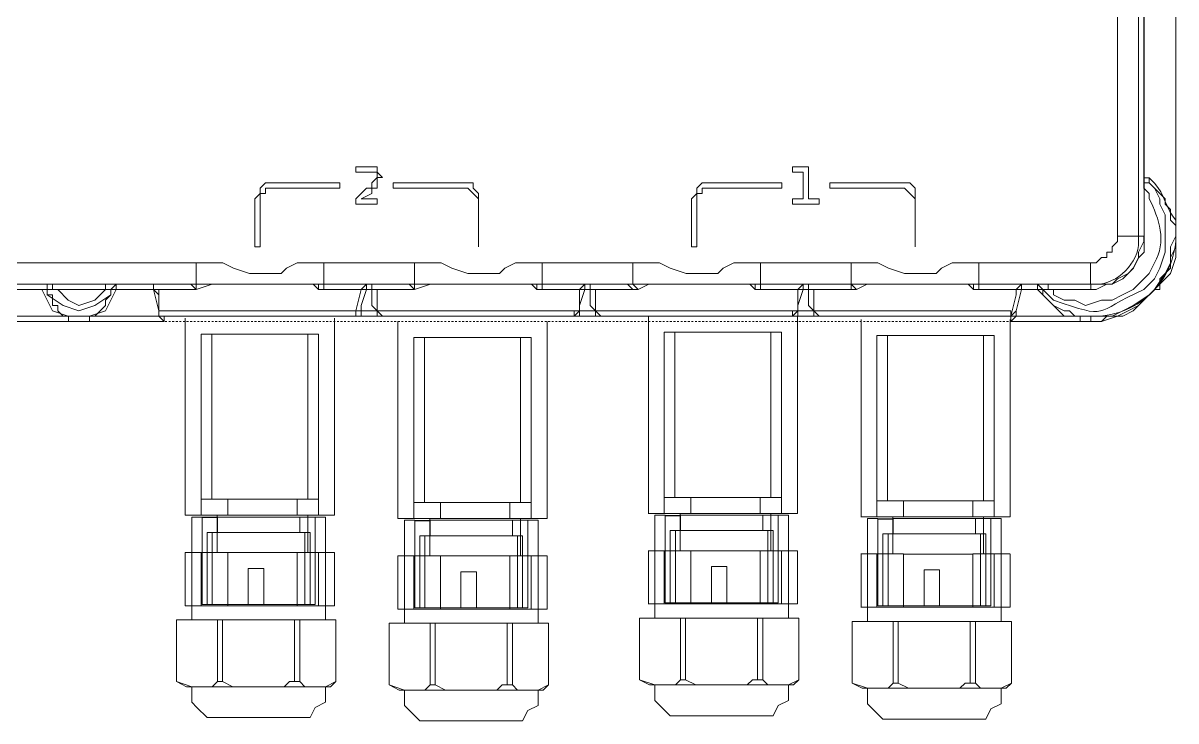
# Model space of a CAD drawing. Header units: millimetres. Extents: x 3165 to 8716, y -1118 to 2802.
# Drawn here: x 8359.4 to 8423.8, y 1011.2 to 1050.1 of the extents above; entities that cross this region are included whole.
import ezdxf

# ---------------------------------------------------------------- set-up
doc = ezdxf.new("R2010")
doc.units = ezdxf.units.MM
doc.linetypes.add('PDF_IMPORT', pattern=[1, 0.8, -0.2])
doc.layers.add('PDF_Geometry', color=7, linetype='Continuous', true_color=0x1f1916)

msp = doc.modelspace()

# ---------------------------------------------------------------- linework, layer by layer
for p, q in [((8369.395, 1022.538), (8370.266, 1022.538)), ((8381.274, 1022.353), (8382.145, 1022.353)), ((8395.26, 1022.638), (8396.132, 1022.638)), ((8407.14, 1022.453), (8408.011, 1022.453))]:
    msp.add_line(p, q)
at = {"layer": 'PDF_Geometry', "color": 0, "lineweight": 15}
for points in [[(8423.805, 1039.12), (8423.805, 1038.822), (8423.805, 1038.227), (8423.805, 1129.558, 0.342623), (8419.046, 1134.319), (8419.344, 1134.319)], [(8423.805, 1086.422), (8423.805, 1038.824), (8423.805, 1038.23), (8423.805, 1037.636), (8423.507, 1037.04), (8423.507, 1036.445), (8423.209, 1036.147), (8422.913, 1035.849), (8422.913, 1035.255), (8422.615, 1035.255), (8421.424, 1034.064), (8420.83, 1033.768), (8419.937, 1033.768), (8419.641, 1033.47), (8419.045, 1033.47), (8419.045, 1033.768, 0.420162), (8423.805, 1038.229), (8423.805, 1037.038), (8423.507, 1036.146), (8421.722, 1034.361), (8421.128, 1034.063), (8420.532, 1033.766), (8419.641, 1033.468), (8419.045, 1033.468)]]:
    msp.add_lwpolyline(points, format="xyb", dxfattribs=at)
for points in [[(8412.799, 1036.739), (8419.045, 1036.739), (8419.343, 1036.739), (8419.641, 1037.037), (8419.937, 1037.037), (8419.937, 1037.335), (8420.235, 1037.335), (8420.235, 1037.633), (8420.532, 1037.929), (8420.532, 1038.227), (8420.532, 1129.557)], [(8421.716, 1129.555), (8421.716, 1038.226)], [(8422.022, 1038.525), (8422.022, 1038.227), (8422.022, 1040.904), (8422.022, 1041.499), (8422.022, 1084.933), (8422.022, 1085.528), (8422.022, 1085.826)], [(8423.804, 1038.822), (8423.804, 1086.42)], [(8422.317, 1085.231), (8422.02, 1085.231), (8422.02, 1084.935), (8422.02, 1041.5)], [(8403.875, 1040.313), (8403.875, 1040.015), (8402.388, 1040.015), (8402.388, 1040.313), (8402.982, 1040.313), (8402.982, 1041.8), (8402.388, 1041.8), (8402.388, 1042.098), (8403.28, 1042.098), (8403.28, 1040.313)], [(8422.019, 1035.256), (8422.315, 1035.554), (8422.613, 1035.851), (8422.911, 1036.447), (8423.208, 1037.339), (8423.208, 1039.422), (8422.911, 1040.016), (8422.911, 1040.314), (8422.613, 1040.909), (8422.315, 1041.207), (8422.019, 1041.207), (8422.019, 1041.503), (8422.019, 1041.207), (8422.019, 1040.909)], [(8422.019, 1041.503), (8422.019, 1041.207)], [(8422.02, 1041.499), (8422.317, 1041.499)], [(8422.615, 1041.202), (8422.317, 1041.499), (8422.317, 1041.202)], [(8419.045, 1033.47), (8419.045, 1033.768), (8420.235, 1033.768), (8420.83, 1034.064), (8421.424, 1034.362), (8422.317, 1034.957), (8422.615, 1035.255), (8423.209, 1036.147), (8423.507, 1036.742), (8423.507, 1037.636), (8423.805, 1038.23), (8423.805, 1038.824), (8423.507, 1039.122), (8423.507, 1039.717), (8423.209, 1040.015), (8423.209, 1040.313), (8422.317, 1041.205)], [(8422.315, 1040.311), (8422.315, 1040.608), (8422.019, 1040.906)], [(8422.022, 1040.904), (8422.022, 1040.31)], [(8403.28, 1040.311), (8403.875, 1040.311)], [(8419.045, 1035.554), (8420.235, 1035.554), (8420.532, 1035.851), (8421.128, 1036.149), (8421.424, 1036.447), (8421.722, 1037.041), (8421.722, 1037.339), (8422.02, 1037.934), (8422.02, 1038.231), (8421.722, 1038.231)], [(8422.022, 1038.227), (8422.022, 1037.335), (8421.724, 1037.037), (8421.426, 1036.442), (8421.129, 1036.144), (8420.831, 1035.846), (8420.237, 1035.55), (8419.939, 1035.55), (8419.344, 1035.252), (8419.046, 1035.252), (8419.046, 1035.55)], [(8421.718, 1037.928), (8421.718, 1038.226), (8420.527, 1038.226)], [(8355.984, 1036.739), (8369.073, 1036.739)], [(8369.073, 1035.553), (8369.073, 1036.742), (8370.56, 1036.742), (8371.154, 1036.445), (8372.046, 1036.147), (8373.831, 1036.147), (8374.129, 1036.445), (8374.724, 1036.742), (8376.211, 1036.742), (8376.211, 1035.553)], [(8376.211, 1036.739), (8381.269, 1036.739)], [(8381.863, 1035.553), (8381.269, 1035.553), (8381.269, 1036.742), (8382.756, 1036.742), (8383.35, 1036.445), (8384.243, 1036.147), (8386.028, 1036.147), (8386.326, 1036.445), (8386.92, 1036.742), (8388.407, 1036.742), (8388.407, 1035.553), (8387.812, 1035.553), (8388.109, 1035.255), (8388.109, 1035.553), (8388.407, 1035.553)], [(8388.407, 1036.739), (8393.464, 1036.739)], [(8393.464, 1035.553), (8393.464, 1036.742), (8394.95, 1036.742), (8395.546, 1036.445), (8396.439, 1036.147), (8398.224, 1036.147), (8398.52, 1036.445), (8399.116, 1036.742), (8400.603, 1036.742), (8400.603, 1035.553)], [(8400.603, 1036.739), (8405.66, 1036.739)], [(8405.66, 1035.553), (8405.66, 1036.742), (8407.147, 1036.742), (8407.741, 1036.445), (8408.634, 1036.147), (8410.418, 1036.147), (8410.716, 1036.445), (8411.311, 1036.742), (8412.799, 1036.742), (8412.799, 1035.553)], [(8419.041, 1036.737), (8419.041, 1035.548), (8413.091, 1035.548), (8412.795, 1035.548)], [(8416.664, 1035.253), (8416.962, 1035.253), (8416.962, 1034.955), (8417.557, 1034.659), (8418.151, 1034.659), (8418.747, 1034.361), (8419.639, 1034.659), (8420.234, 1034.659), (8420.828, 1034.955), (8421.423, 1035.253), (8421.721, 1035.551), (8422.019, 1035.848), (8422.315, 1036.146), (8422.613, 1036.74)], [(8355.98, 1035.55), (8356.278, 1035.55), (8368.77, 1035.55), (8369.068, 1035.55)], [(8358.363, 1035.551), (8360.744, 1035.551), (8361.041, 1035.551), (8361.339, 1035.551)], [(8360.746, 1035.253), (8360.448, 1035.253), (8358.365, 1035.253), (8358.365, 1035.551)], [(8361.041, 1035.253), (8360.744, 1035.253), (8360.744, 1034.955), (8361.637, 1034.361), (8362.528, 1034.063), (8363.42, 1034.361), (8364.312, 1034.955), (8364.016, 1034.659), (8364.016, 1034.361), (8363.718, 1034.063), (8363.42, 1033.766), (8361.637, 1033.766), (8361.339, 1034.063), (8361.339, 1034.361), (8361.041, 1034.361), (8361.041, 1034.955), (8360.744, 1034.955), (8360.744, 1035.253), (8360.446, 1035.253), (8360.744, 1035.253), (8360.744, 1035.551)], [(8361.339, 1035.256), (8361.041, 1035.256), (8360.744, 1035.256), (8360.744, 1035.554)], [(8361.64, 1035.25), (8361.342, 1035.25), (8361.044, 1035.25), (8361.044, 1035.548)], [(8364.019, 1035.548), (8364.019, 1035.25), (8363.423, 1035.25)], [(8363.718, 1035.551), (8364.016, 1035.551)], [(8364.61, 1035.554), (8364.312, 1035.256), (8364.016, 1035.256)], [(8364.016, 1035.551), (8364.61, 1035.551)], [(8364.612, 1035.551), (8364.612, 1035.253), (8364.314, 1035.253)], [(8364.61, 1035.551), (8366.693, 1035.551)], [(8368.775, 1035.551), (8366.693, 1035.551)], [(8368.775, 1035.551), (8366.693, 1035.551)], [(8368.775, 1035.551), (8366.693, 1035.551)], [(8368.775, 1035.551), (8366.693, 1035.551)], [(8368.775, 1035.551), (8366.693, 1035.551)], [(8368.775, 1035.551), (8366.693, 1035.551)], [(8368.775, 1035.551), (8366.693, 1035.551)], [(8368.775, 1035.551), (8366.693, 1035.551)], [(8368.775, 1035.551), (8366.693, 1035.551)], [(8368.775, 1035.551), (8366.693, 1035.551)], [(8368.775, 1035.551), (8366.693, 1035.551)], [(8368.775, 1035.551), (8366.693, 1035.551)], [(8368.775, 1035.551), (8366.693, 1035.551)], [(8368.775, 1035.551), (8366.693, 1035.551)], [(8368.775, 1035.551), (8366.693, 1035.551)], [(8368.775, 1035.551), (8366.693, 1035.551)], [(8368.775, 1035.551), (8366.693, 1035.551)], [(8366.991, 1035.253), (8366.695, 1035.253), (8366.695, 1035.551)], [(8366.993, 1035.253), (8366.696, 1035.253), (8366.696, 1035.551)], [(8369.073, 1035.255), (8368.775, 1035.553)], [(8369.965, 1035.553), (8369.073, 1035.255), (8369.073, 1035.553), (8369.667, 1035.553)], [(8376.209, 1035.548), (8376.507, 1035.548), (8380.969, 1035.548), (8381.267, 1035.548)], [(8376.509, 1035.553), (8376.211, 1035.553), (8376.211, 1035.255)], [(8378.592, 1035.551), (8376.509, 1035.551)], [(8378.592, 1035.551), (8376.509, 1035.551)], [(8378.592, 1035.551), (8376.509, 1035.551)], [(8378.592, 1035.551), (8376.509, 1035.551)], [(8378.592, 1035.551), (8376.509, 1035.551)], [(8378.592, 1035.551), (8376.509, 1035.551)], [(8378.592, 1035.551), (8376.509, 1035.551)], [(8378.592, 1035.551), (8376.509, 1035.551)], [(8378.592, 1035.551), (8376.509, 1035.551)], [(8378.592, 1035.551), (8376.509, 1035.551)], [(8378.592, 1035.551), (8376.509, 1035.551)], [(8378.592, 1035.551), (8376.509, 1035.551)], [(8378.592, 1035.551), (8376.509, 1035.551)], [(8378.592, 1035.551), (8376.509, 1035.551)], [(8378.592, 1035.551), (8376.509, 1035.551)], [(8378.592, 1035.551), (8376.509, 1035.551)], [(8378.592, 1035.551), (8376.509, 1035.551)], [(8378.592, 1035.551), (8378.294, 1035.253)], [(8380.971, 1035.551), (8378.888, 1035.551), (8380.971, 1035.551), (8378.888, 1035.551), (8380.971, 1035.551), (8378.888, 1035.551), (8380.971, 1035.551), (8378.888, 1035.551), (8380.971, 1035.551), (8378.888, 1035.551), (8380.971, 1035.551), (8378.888, 1035.551), (8380.971, 1035.551), (8378.888, 1035.551), (8380.971, 1035.551), (8378.888, 1035.551), (8380.971, 1035.551), (8378.888, 1035.551), (8380.971, 1035.551), (8378.888, 1035.551), (8380.971, 1035.551), (8378.888, 1035.551), (8378.888, 1035.253), (8379.186, 1035.253), (8378.888, 1035.253), (8378.592, 1035.253), (8378.888, 1035.253), (8379.186, 1035.253)], [(8381.269, 1035.255), (8380.971, 1035.553)], [(8382.16, 1035.553), (8381.269, 1035.255), (8381.269, 1035.553)], [(8388.403, 1035.548), (8388.7, 1035.548), (8393.163, 1035.548), (8393.459, 1035.548)], [(8388.703, 1035.553), (8388.405, 1035.553), (8388.405, 1035.255)], [(8390.786, 1035.551), (8388.705, 1035.551)], [(8390.786, 1035.551), (8388.705, 1035.551)], [(8390.786, 1035.551), (8388.705, 1035.551)], [(8390.786, 1035.551), (8388.705, 1035.551)], [(8390.786, 1035.551), (8388.705, 1035.551)], [(8390.786, 1035.551), (8388.705, 1035.551)], [(8390.786, 1035.551), (8388.705, 1035.551)], [(8390.786, 1035.551), (8388.705, 1035.551)], [(8390.786, 1035.551), (8388.705, 1035.551)], [(8390.786, 1035.551), (8388.705, 1035.551)], [(8390.786, 1035.551), (8388.705, 1035.551)], [(8390.786, 1035.551), (8388.705, 1035.551)], [(8390.786, 1035.551), (8388.705, 1035.551)], [(8390.786, 1035.551), (8390.49, 1035.253)], [(8390.786, 1035.551), (8391.084, 1035.551)], [(8391.382, 1034.063), (8391.084, 1034.361), (8391.084, 1035.253), (8391.382, 1035.253), (8391.084, 1035.253), (8391.084, 1035.551), (8391.084, 1035.253), (8390.786, 1035.253), (8391.084, 1035.253), (8391.382, 1035.253)], [(8390.786, 1035.551), (8390.786, 1035.253)], [(8393.167, 1035.551), (8391.084, 1035.551)], [(8393.167, 1035.551), (8391.084, 1035.551)], [(8393.167, 1035.551), (8391.084, 1035.551)], [(8393.167, 1035.551), (8391.084, 1035.551)], [(8393.167, 1035.551), (8391.084, 1035.551)], [(8393.167, 1035.551), (8391.084, 1035.551)], [(8393.167, 1035.551), (8391.084, 1035.551)], [(8393.167, 1035.551), (8391.084, 1035.551)], [(8393.167, 1035.551), (8391.084, 1035.551)], [(8393.167, 1035.551), (8391.084, 1035.551)], [(8393.167, 1035.551), (8391.084, 1035.551)], [(8393.167, 1035.551), (8391.084, 1035.551)], [(8393.167, 1035.551), (8391.084, 1035.551)], [(8393.167, 1035.551), (8391.084, 1035.551)], [(8393.167, 1035.551), (8391.084, 1035.551)], [(8393.167, 1035.551), (8391.084, 1035.551)], [(8393.167, 1035.551), (8391.084, 1035.551)], [(8393.464, 1035.255), (8393.167, 1035.553)], [(8394.356, 1035.553), (8393.762, 1035.255), (8393.464, 1035.553), (8394.06, 1035.553)], [(8400.6, 1035.548), (8400.897, 1035.548), (8405.359, 1035.548), (8405.657, 1035.548)], [(8400.898, 1035.553), (8400.602, 1035.553), (8400.602, 1035.255)], [(8402.982, 1035.551), (8400.9, 1035.551)], [(8402.982, 1035.551), (8400.9, 1035.551)], [(8402.982, 1035.551), (8400.9, 1035.551)], [(8402.982, 1035.551), (8400.9, 1035.551)], [(8402.982, 1035.551), (8400.9, 1035.551)], [(8402.982, 1035.551), (8400.9, 1035.551)], [(8402.982, 1035.551), (8400.9, 1035.551)], [(8402.982, 1035.551), (8400.9, 1035.551)], [(8402.982, 1035.551), (8400.9, 1035.551)], [(8402.982, 1035.551), (8400.9, 1035.551)], [(8402.982, 1035.551), (8400.9, 1035.551)], [(8402.982, 1035.551), (8400.9, 1035.551)], [(8402.982, 1035.551), (8400.9, 1035.551)], [(8402.982, 1035.551), (8400.9, 1035.551)], [(8402.982, 1035.551), (8400.9, 1035.551)], [(8402.982, 1035.551), (8400.9, 1035.551)], [(8402.982, 1035.551), (8400.9, 1035.551)], [(8402.982, 1035.551), (8402.684, 1035.253)], [(8402.982, 1035.551), (8403.28, 1035.551)], [(8403.577, 1035.253), (8403.28, 1035.253), (8403.577, 1035.253), (8403.28, 1035.253), (8403.28, 1035.551), (8403.28, 1035.253), (8402.982, 1035.253), (8403.28, 1035.253), (8403.28, 1034.361), (8403.577, 1034.063), (8403.577, 1033.766), (8403.577, 1034.063), (8403.577, 1033.766)], [(8402.982, 1035.551), (8402.982, 1035.253)], [(8405.362, 1035.551), (8403.28, 1035.551)], [(8405.362, 1035.551), (8403.28, 1035.551)], [(8405.362, 1035.551), (8403.28, 1035.551)], [(8405.362, 1035.551), (8403.28, 1035.551)], [(8405.362, 1035.551), (8403.28, 1035.551)], [(8405.362, 1035.551), (8403.28, 1035.551)], [(8405.362, 1035.551), (8403.28, 1035.551)], [(8405.362, 1035.551), (8403.28, 1035.551)], [(8405.362, 1035.551), (8403.28, 1035.551)], [(8405.362, 1035.551), (8403.28, 1035.551)], [(8405.362, 1035.551), (8403.28, 1035.551)], [(8405.362, 1035.551), (8403.28, 1035.551)], [(8405.362, 1035.551), (8403.28, 1035.551)], [(8405.362, 1035.551), (8403.28, 1035.551)], [(8405.362, 1035.551), (8403.28, 1035.551)], [(8405.362, 1035.551), (8403.28, 1035.551)], [(8405.362, 1035.551), (8403.28, 1035.551)], [(8405.66, 1035.255), (8405.66, 1035.553), (8405.362, 1035.553)], [(8406.552, 1035.553), (8405.958, 1035.255), (8405.66, 1035.553), (8406.254, 1035.553)], [(8413.094, 1035.553), (8412.798, 1035.553), (8412.798, 1035.255)], [(8413.096, 1035.556), (8415.179, 1035.556), (8413.096, 1035.556), (8415.179, 1035.556), (8413.096, 1035.556), (8415.179, 1035.556), (8413.096, 1035.556), (8415.179, 1035.556), (8413.096, 1035.556), (8415.179, 1035.556), (8413.096, 1035.556), (8415.179, 1035.556), (8413.096, 1035.556), (8415.179, 1035.556), (8413.096, 1035.556), (8415.179, 1035.556), (8413.096, 1035.556), (8415.179, 1035.556), (8413.096, 1035.556), (8415.179, 1035.556), (8413.096, 1035.556), (8415.179, 1035.556), (8416.071, 1035.556), (8416.666, 1035.556), (8419.045, 1035.556)], [(8415.179, 1035.551), (8414.881, 1035.253), (8415.179, 1035.253), (8414.881, 1035.253), (8414.881, 1034.955)], [(8415.18, 1035.551), (8415.18, 1035.253), (8416.073, 1035.253), (8416.073, 1035.551)], [(8416.366, 1035.256), (8416.07, 1035.554)], [(8419.046, 1035.252), (8416.667, 1035.252), (8416.667, 1035.55)], [(8419.339, 1035.548), (8419.041, 1035.548)], [(8360.446, 1035.253), (8361.041, 1034.063), (8361.933, 1033.766), (8361.041, 1034.063), (8360.446, 1035.253), (8361.041, 1034.063), (8361.933, 1033.766), (8361.041, 1034.063), (8360.446, 1035.253), (8361.041, 1034.063), (8361.933, 1033.766), (8361.041, 1034.063), (8360.446, 1035.253), (8361.041, 1034.063), (8361.933, 1033.766), (8361.041, 1034.063), (8360.446, 1035.253), (8361.041, 1034.063), (8361.933, 1033.766), (8361.041, 1034.063), (8360.446, 1035.253), (8361.041, 1034.063), (8361.933, 1033.766), (8361.041, 1034.063), (8360.446, 1035.253), (8361.041, 1034.063), (8361.933, 1033.766), (8361.041, 1034.063), (8360.446, 1035.253), (8361.041, 1034.063), (8361.933, 1033.766), (8361.041, 1034.063), (8360.446, 1035.253), (8361.041, 1034.063), (8361.933, 1033.766), (8361.041, 1034.063), (8360.446, 1035.253), (8361.041, 1034.063), (8361.933, 1033.766), (8361.041, 1034.063), (8360.446, 1035.253), (8361.041, 1034.063), (8361.933, 1033.766), (8363.124, 1033.766), (8364.016, 1034.063), (8364.61, 1035.253), (8364.016, 1034.063), (8363.124, 1033.766), (8364.016, 1034.063), (8364.61, 1035.253), (8364.016, 1034.063), (8363.124, 1033.766), (8364.016, 1034.063), (8364.61, 1035.253), (8364.016, 1034.063), (8363.124, 1033.766), (8364.016, 1034.063), (8364.61, 1035.253), (8364.016, 1034.063), (8363.124, 1033.766), (8364.016, 1034.063), (8364.61, 1035.253), (8364.016, 1034.063), (8363.124, 1033.766), (8364.016, 1034.063), (8364.61, 1035.253), (8364.016, 1034.063), (8363.124, 1033.766), (8364.016, 1034.063), (8364.61, 1035.253), (8364.016, 1034.063), (8363.124, 1033.766), (8364.016, 1034.063), (8364.61, 1035.253), (8364.016, 1034.063), (8363.124, 1033.766), (8364.016, 1034.063), (8364.61, 1035.253), (8364.016, 1034.063), (8363.124, 1033.766), (8364.016, 1034.063), (8364.61, 1035.253), (8364.016, 1034.063), (8363.124, 1033.766), (8364.016, 1034.063), (8364.61, 1035.253), (8364.312, 1035.253), (8364.312, 1034.955), (8364.312, 1035.253), (8364.016, 1035.253)], [(8361.339, 1035.255), (8361.933, 1034.66), (8362.528, 1034.362), (8363.42, 1034.66), (8364.016, 1035.255)], [(8366.991, 1034.955), (8366.695, 1035.253), (8364.612, 1035.253)], [(8367.288, 1033.766), (8366.99, 1033.766), (8367.288, 1033.766), (8366.99, 1033.766), (8367.288, 1033.766), (8366.99, 1033.766), (8367.288, 1033.766), (8366.99, 1033.766), (8367.288, 1033.766), (8366.99, 1033.766), (8367.288, 1033.766), (8366.99, 1033.766), (8367.288, 1033.766), (8366.99, 1033.766), (8367.288, 1033.766), (8366.99, 1033.766), (8367.288, 1033.766), (8366.99, 1033.766), (8367.288, 1033.766), (8366.99, 1033.766), (8367.288, 1033.766), (8366.99, 1033.766), (8366.99, 1034.063), (8366.693, 1035.253)], [(8369.074, 1035.255), (8366.991, 1035.255), (8366.991, 1034.957), (8366.991, 1033.768), (8366.991, 1034.064), (8367.289, 1034.064)], [(8377.701, 1034.064), (8377.997, 1034.064), (8378.295, 1035.255), (8376.212, 1035.255), (8375.916, 1035.255)], [(8378.592, 1035.253), (8378.294, 1035.253)], [(8378.592, 1035.253), (8378.294, 1035.253)], [(8381.27, 1035.255), (8379.187, 1035.255), (8379.187, 1034.064), (8379.485, 1034.064)], [(8389.895, 1034.064), (8390.193, 1034.064), (8390.491, 1034.064), (8390.491, 1035.255), (8388.408, 1035.255), (8388.11, 1035.255)], [(8390.786, 1035.253), (8390.49, 1035.253)], [(8390.786, 1035.253), (8390.49, 1035.253)], [(8390.786, 1035.253), (8390.49, 1034.361), (8390.49, 1034.063)], [(8393.763, 1035.255), (8393.465, 1035.255), (8391.384, 1035.255), (8391.384, 1034.064), (8391.68, 1034.064)], [(8402.091, 1034.064), (8402.389, 1034.064), (8402.686, 1034.064), (8402.686, 1035.255), (8400.605, 1035.255), (8400.307, 1035.255)], [(8402.982, 1035.253), (8402.684, 1035.253)], [(8402.982, 1035.253), (8402.684, 1035.253)], [(8402.982, 1035.253), (8402.684, 1034.361), (8402.684, 1034.063)], [(8405.959, 1035.255), (8405.661, 1035.255), (8403.578, 1035.255), (8403.578, 1034.064), (8403.876, 1034.064)], [(8414.288, 1034.064), (8414.584, 1034.064), (8414.584, 1033.768), (8414.882, 1034.957), (8414.882, 1035.255), (8412.801, 1035.255), (8412.503, 1035.255)], [(8414.881, 1033.766), (8414.881, 1034.063), (8415.179, 1035.253)], [(8416.07, 1035.256), (8416.366, 1035.256), (8416.07, 1035.256)], [(8416.664, 1035.256), (8416.366, 1035.256), (8416.664, 1034.958), (8416.962, 1034.662)], [(8367.286, 1033.766), (8367.286, 1033.468), (8363.122, 1033.468), (8361.932, 1033.468), (8357.767, 1033.468), (8357.767, 1033.766)], [(8358.365, 1034.063), (8358.068, 1033.766), (8361.935, 1033.766)], [(8361.935, 1033.768), (8361.935, 1033.47)], [(8363.124, 1033.766), (8366.99, 1033.766)], [(8363.125, 1033.768), (8363.125, 1033.47)], [(8366.99, 1034.063), (8366.99, 1033.766)], [(8366.99, 1034.063), (8366.99, 1033.766)], [(8366.99, 1034.063), (8366.99, 1033.766)], [(8366.99, 1034.063), (8366.99, 1033.766)], [(8366.99, 1034.063), (8366.99, 1033.766)], [(8366.99, 1034.063), (8366.99, 1033.766)], [(8366.99, 1034.063), (8366.99, 1033.766)], [(8366.99, 1034.063), (8366.99, 1033.766)], [(8366.99, 1034.063), (8366.99, 1033.766)], [(8366.99, 1034.063), (8366.99, 1033.766)], [(8366.99, 1034.063), (8366.99, 1033.766)], [(8366.99, 1034.063), (8366.99, 1033.766)], [(8366.99, 1034.063), (8366.99, 1033.766)], [(8366.99, 1034.063), (8366.99, 1033.766)], [(8366.99, 1034.063), (8366.99, 1033.766)], [(8366.99, 1034.063), (8366.99, 1033.766)], [(8366.99, 1034.063), (8366.99, 1033.766)], [(8366.99, 1034.063), (8366.99, 1033.766)], [(8366.99, 1034.063), (8366.99, 1033.766)], [(8366.99, 1034.063), (8366.99, 1033.766)], [(8366.99, 1033.766), (8367.288, 1033.766)], [(8366.99, 1033.766), (8367.288, 1033.766), (8367.288, 1033.468)], [(8366.991, 1033.766), (8366.991, 1034.063)], [(8367.289, 1033.47), (8366.991, 1033.768)], [(8377.996, 1033.766), (8367.288, 1033.766)], [(8377.996, 1033.766), (8367.288, 1033.766)], [(8377.996, 1033.766), (8367.288, 1033.766)], [(8377.996, 1033.766), (8367.288, 1033.766)], [(8377.996, 1033.766), (8367.288, 1033.766)], [(8377.996, 1033.766), (8367.288, 1033.766)], [(8377.996, 1033.766), (8367.288, 1033.766)], [(8377.996, 1033.766), (8367.288, 1033.766)], [(8377.996, 1033.766), (8367.288, 1033.766)], [(8377.996, 1033.766), (8367.288, 1033.766)], [(8377.996, 1033.766), (8367.288, 1033.766)], [(8377.996, 1033.766), (8367.288, 1033.766)], [(8377.996, 1033.766), (8367.288, 1033.766)], [(8377.996, 1033.766), (8367.288, 1033.766)], [(8377.996, 1033.766), (8367.288, 1033.766)], [(8377.996, 1033.766), (8367.288, 1033.766)], [(8377.996, 1033.766), (8367.288, 1033.766)], [(8367.882, 1033.766), (8368.477, 1033.766)], [(8367.882, 1033.766), (8368.477, 1033.766)], [(8367.882, 1033.766), (8368.477, 1033.766)], [(8367.882, 1033.766), (8368.477, 1033.766)], [(8367.882, 1033.766), (8368.477, 1033.766)], [(8367.882, 1033.766), (8368.477, 1033.766)], [(8367.882, 1033.766), (8368.477, 1033.766)], [(8367.882, 1033.766), (8368.477, 1033.766)], [(8367.882, 1033.766), (8368.477, 1033.766)], [(8367.882, 1033.766), (8368.477, 1033.766)], [(8367.882, 1033.766), (8368.477, 1033.766)], [(8367.882, 1033.766), (8368.477, 1033.766)], [(8367.882, 1033.766), (8368.477, 1033.766)], [(8367.882, 1033.766), (8368.477, 1033.766)], [(8367.882, 1033.766), (8368.477, 1033.766)], [(8367.882, 1033.766), (8368.477, 1033.766)], [(8367.882, 1033.766), (8368.477, 1033.766)], [(8377.401, 1033.766), (8367.882, 1033.766)], [(8377.401, 1033.766), (8367.882, 1033.766)], [(8377.401, 1033.766), (8367.882, 1033.766)], [(8377.401, 1033.766), (8367.882, 1033.766)], [(8377.401, 1033.766), (8367.882, 1033.766)], [(8377.401, 1033.766), (8367.882, 1033.766)], [(8377.401, 1033.766), (8367.882, 1033.766)], [(8377.401, 1033.766), (8367.882, 1033.766)], [(8377.401, 1033.766), (8367.882, 1033.766)], [(8377.401, 1033.766), (8367.882, 1033.766)], [(8377.401, 1033.766), (8367.882, 1033.766)], [(8377.401, 1033.766), (8367.882, 1033.766)], [(8377.401, 1033.766), (8367.882, 1033.766)], [(8377.401, 1033.766), (8367.882, 1033.766)], [(8377.401, 1033.766), (8367.882, 1033.766)], [(8377.401, 1033.766), (8367.882, 1033.766)], [(8377.401, 1033.766), (8367.882, 1033.766)], [(8377.401, 1033.766), (8367.882, 1033.766)], [(8377.401, 1033.766), (8367.882, 1033.766)], [(8377.401, 1033.766), (8367.882, 1033.766)], [(8377.401, 1033.766), (8367.882, 1033.766)], [(8368.468, 1033.662), (8368.468, 1022.655)], [(8376.796, 1022.655), (8376.796, 1033.662)], [(8376.807, 1033.766), (8377.401, 1033.766)], [(8376.807, 1033.766), (8377.401, 1033.766)], [(8376.807, 1033.766), (8377.401, 1033.766)], [(8376.807, 1033.766), (8377.401, 1033.766)], [(8376.807, 1033.766), (8377.401, 1033.766)], [(8376.807, 1033.766), (8377.401, 1033.766)], [(8376.807, 1033.766), (8377.401, 1033.766)], [(8376.807, 1033.766), (8377.401, 1033.766)], [(8376.807, 1033.766), (8377.401, 1033.766)], [(8376.807, 1033.766), (8377.401, 1033.766)], [(8376.807, 1033.766), (8377.401, 1033.766)], [(8376.807, 1033.766), (8377.401, 1033.766)], [(8376.807, 1033.766), (8377.401, 1033.766)], [(8376.807, 1033.766), (8377.401, 1033.766)], [(8376.807, 1033.766), (8377.401, 1033.766)], [(8376.807, 1033.766), (8377.401, 1033.766)], [(8376.807, 1033.766), (8377.401, 1033.766)], [(8376.807, 1033.766), (8377.401, 1033.766)], [(8376.807, 1033.766), (8377.401, 1033.766)], [(8376.807, 1033.766), (8377.401, 1033.766)], [(8376.807, 1033.766), (8377.401, 1033.766)], [(8379.483, 1033.766), (8379.185, 1033.766), (8378.292, 1033.766), (8377.994, 1033.766)], [(8377.996, 1033.766), (8377.996, 1034.063)], [(8377.996, 1034.063), (8377.996, 1033.766), (8377.996, 1034.063), (8378.294, 1034.063)], [(8378.294, 1033.766), (8378.294, 1034.063)], [(8379.186, 1034.063), (8379.484, 1033.766)], [(8379.186, 1033.766), (8379.186, 1034.063), (8379.186, 1033.766), (8379.186, 1034.063)], [(8390.192, 1033.766), (8379.484, 1033.766)], [(8390.192, 1033.766), (8379.484, 1033.766)], [(8390.192, 1033.766), (8379.484, 1033.766)], [(8390.192, 1033.766), (8379.484, 1033.766)], [(8390.192, 1033.766), (8379.484, 1033.766)], [(8390.192, 1033.766), (8379.484, 1033.766)], [(8390.192, 1033.766), (8379.484, 1033.766)], [(8390.192, 1033.766), (8379.484, 1033.766)], [(8390.192, 1033.766), (8379.484, 1033.766)], [(8390.192, 1033.766), (8379.484, 1033.766)], [(8390.192, 1033.766), (8379.484, 1033.766)], [(8390.192, 1033.766), (8379.484, 1033.766)], [(8390.192, 1033.766), (8379.484, 1033.766)], [(8390.192, 1033.766), (8379.484, 1033.766)], [(8390.192, 1033.766), (8379.484, 1033.766)], [(8390.192, 1033.766), (8379.484, 1033.766)], [(8390.192, 1033.766), (8379.484, 1033.766)], [(8391.677, 1033.766), (8391.381, 1033.766), (8390.488, 1033.766), (8390.19, 1033.766)], [(8390.192, 1033.766), (8390.192, 1034.063)], [(8390.192, 1034.063), (8390.192, 1033.766), (8390.49, 1034.063)], [(8390.49, 1033.766), (8390.49, 1034.063)], [(8390.491, 1034.063), (8391.384, 1034.063)], [(8391.382, 1034.063), (8391.679, 1033.766)], [(8391.382, 1033.766), (8391.382, 1034.063), (8391.382, 1033.766), (8391.382, 1034.063)], [(8402.388, 1033.766), (8391.679, 1033.766)], [(8402.388, 1033.766), (8391.679, 1033.766)], [(8402.388, 1033.766), (8391.679, 1033.766)], [(8402.388, 1033.766), (8391.679, 1033.766)], [(8402.388, 1033.766), (8391.679, 1033.766)], [(8402.388, 1033.766), (8391.679, 1033.766)], [(8402.388, 1033.766), (8391.679, 1033.766)], [(8402.388, 1033.766), (8391.679, 1033.766)], [(8402.388, 1033.766), (8391.679, 1033.766)], [(8402.388, 1033.766), (8391.679, 1033.766)], [(8402.388, 1033.766), (8391.679, 1033.766)], [(8402.388, 1033.766), (8391.679, 1033.766)], [(8402.388, 1033.766), (8391.679, 1033.766)], [(8402.388, 1033.766), (8391.679, 1033.766)], [(8402.388, 1033.766), (8391.679, 1033.766)], [(8402.388, 1033.766), (8391.679, 1033.766)], [(8402.388, 1033.766), (8391.679, 1033.766)], [(8394.334, 1033.762), (8394.334, 1022.754)], [(8403.873, 1033.766), (8403.575, 1033.766), (8402.683, 1033.766), (8402.387, 1033.766)], [(8402.388, 1033.766), (8402.388, 1034.063)], [(8402.388, 1034.063), (8402.388, 1033.766), (8402.684, 1034.063)], [(8402.662, 1022.754), (8402.662, 1033.762)], [(8402.684, 1033.766), (8402.684, 1034.063)], [(8402.684, 1034.063), (8403.577, 1034.063)], [(8403.571, 1034.061), (8403.869, 1033.765)], [(8414.577, 1033.765), (8403.869, 1033.765)], [(8414.577, 1033.765), (8403.869, 1033.765)], [(8414.577, 1033.765), (8403.869, 1033.765)], [(8414.577, 1033.765), (8403.869, 1033.765)], [(8414.577, 1033.765), (8403.869, 1033.765)], [(8414.577, 1033.765), (8403.869, 1033.765)], [(8414.577, 1033.765), (8403.869, 1033.765)], [(8414.577, 1033.765), (8403.869, 1033.765)], [(8414.577, 1033.765), (8403.869, 1033.765)], [(8414.577, 1033.765), (8403.869, 1033.765)], [(8414.577, 1033.765), (8403.869, 1033.765)], [(8414.577, 1033.765), (8403.869, 1033.765)], [(8414.577, 1033.765), (8403.869, 1033.765)], [(8414.577, 1033.765), (8403.869, 1033.765)], [(8414.577, 1033.765), (8403.869, 1033.765)], [(8414.577, 1033.765), (8403.869, 1033.765)], [(8414.577, 1033.765), (8403.869, 1033.765)], [(8404.468, 1033.766), (8405.064, 1033.766)], [(8404.468, 1033.766), (8405.064, 1033.766)], [(8404.468, 1033.766), (8405.064, 1033.766)], [(8404.468, 1033.766), (8405.064, 1033.766)], [(8404.468, 1033.766), (8405.064, 1033.766)], [(8404.468, 1033.766), (8405.064, 1033.766)], [(8404.468, 1033.766), (8405.064, 1033.766)], [(8404.468, 1033.766), (8405.064, 1033.766)], [(8404.468, 1033.766), (8405.064, 1033.766)], [(8404.468, 1033.766), (8405.064, 1033.766)], [(8404.468, 1033.766), (8405.064, 1033.766)], [(8404.468, 1033.766), (8405.064, 1033.766)], [(8404.468, 1033.766), (8405.064, 1033.766)], [(8404.468, 1033.766), (8405.064, 1033.766)], [(8404.468, 1033.766), (8405.064, 1033.766)], [(8404.468, 1033.766), (8405.064, 1033.766)], [(8404.468, 1033.766), (8405.064, 1033.766)], [(8413.987, 1033.766), (8404.468, 1033.766)], [(8413.987, 1033.766), (8404.468, 1033.766)], [(8413.987, 1033.766), (8404.468, 1033.766)], [(8413.987, 1033.766), (8404.468, 1033.766)], [(8413.987, 1033.766), (8404.468, 1033.766)], [(8413.987, 1033.766), (8404.468, 1033.766)], [(8413.987, 1033.766), (8404.468, 1033.766)], [(8413.987, 1033.766), (8404.468, 1033.766)], [(8413.987, 1033.766), (8404.468, 1033.766)], [(8413.987, 1033.766), (8404.468, 1033.766)], [(8413.987, 1033.766), (8404.468, 1033.766)], [(8413.987, 1033.766), (8404.468, 1033.766)], [(8413.988, 1033.766), (8404.469, 1033.766)], [(8413.988, 1033.766), (8404.469, 1033.766)], [(8413.988, 1033.766), (8404.469, 1033.766)], [(8413.988, 1033.766), (8404.469, 1033.766)], [(8413.988, 1033.766), (8404.469, 1033.766)], [(8413.394, 1033.766), (8413.988, 1033.766)], [(8413.394, 1033.766), (8413.988, 1033.766)], [(8413.394, 1033.766), (8413.988, 1033.766)], [(8413.394, 1033.766), (8413.988, 1033.766)], [(8413.394, 1033.766), (8413.988, 1033.766)], [(8413.394, 1033.766), (8413.988, 1033.766)], [(8413.394, 1033.766), (8413.988, 1033.766)], [(8413.394, 1033.766), (8413.988, 1033.766)], [(8413.394, 1033.766), (8413.988, 1033.766)], [(8413.394, 1033.766), (8413.988, 1033.766)], [(8413.394, 1033.766), (8413.988, 1033.766)], [(8413.394, 1033.766), (8413.988, 1033.766)], [(8413.394, 1033.766), (8413.988, 1033.766)], [(8413.394, 1033.766), (8413.988, 1033.766)], [(8413.394, 1033.766), (8413.988, 1033.766)], [(8413.394, 1033.766), (8413.988, 1033.766)], [(8413.394, 1033.766), (8413.988, 1033.766)], [(8413.394, 1033.766), (8413.988, 1033.766)], [(8413.394, 1033.766), (8413.988, 1033.766)], [(8413.394, 1033.766), (8413.988, 1033.766)], [(8413.394, 1033.766), (8413.988, 1033.766)], [(8414.581, 1033.766), (8414.879, 1033.766), (8414.879, 1034.063), (8414.879, 1033.766), (8414.879, 1034.063), (8414.879, 1033.766), (8414.879, 1034.063), (8414.879, 1033.766), (8414.879, 1034.063), (8414.879, 1033.766), (8414.879, 1034.063), (8414.879, 1033.766), (8414.879, 1034.063), (8414.879, 1033.766), (8414.879, 1034.063), (8414.879, 1033.766), (8414.879, 1034.063), (8414.879, 1033.766), (8414.879, 1034.063), (8414.879, 1033.766), (8418.449, 1033.766)], [(8419.043, 1033.468), (8418.449, 1033.468), (8414.581, 1033.468), (8414.581, 1033.766), (8414.581, 1033.468)], [(8414.881, 1034.063), (8414.583, 1033.766)], [(8414.881, 1033.768), (8414.583, 1033.47)], [(8418.45, 1033.768), (8418.45, 1033.47)], [(8380.347, 1033.477), (8380.347, 1022.47)], [(8388.676, 1022.47), (8388.676, 1033.477)], [(8406.213, 1033.577), (8406.213, 1022.57)], [(8414.542, 1022.57), (8414.542, 1033.577)], [(8368.466, 1022.653), (8369.359, 1022.653), (8369.359, 1023.546), (8369.359, 1032.77), (8375.902, 1032.77), (8375.902, 1023.546), (8375.902, 1022.653), (8376.795, 1022.653)], [(8369.953, 1032.771), (8369.953, 1023.547)], [(8375.308, 1032.771), (8375.308, 1023.547)], [(8380.346, 1022.468), (8381.238, 1022.468), (8381.238, 1023.361), (8381.238, 1032.585), (8387.782, 1032.585), (8387.782, 1023.361), (8387.782, 1022.468), (8388.674, 1022.468)], [(8381.833, 1032.586), (8381.833, 1023.362)], [(8387.187, 1032.586), (8387.187, 1023.362)], [(8394.332, 1022.753), (8395.225, 1022.753), (8395.225, 1023.645), (8395.225, 1032.869), (8401.768, 1032.869), (8401.768, 1023.645), (8401.768, 1022.753), (8402.661, 1022.753)], [(8395.819, 1032.871), (8395.819, 1023.647)], [(8401.174, 1032.871), (8401.174, 1023.647)], [(8406.212, 1022.568), (8407.104, 1022.568), (8407.104, 1023.46), (8407.104, 1032.684), (8413.648, 1032.684), (8413.648, 1023.46), (8413.648, 1022.568), (8414.54, 1022.568)], [(8407.699, 1032.686), (8407.699, 1023.462)], [(8413.053, 1032.686), (8413.053, 1023.462)], [(8369.359, 1023.549), (8370.846, 1023.549)], [(8374.713, 1023.549), (8375.902, 1023.549)], [(8381.238, 1023.364), (8382.725, 1023.364)], [(8386.593, 1023.364), (8387.782, 1023.364)], [(8395.225, 1023.648), (8396.712, 1023.648)], [(8400.579, 1023.648), (8401.768, 1023.648)], [(8407.104, 1023.463), (8408.591, 1023.463)], [(8412.459, 1023.463), (8413.648, 1023.463)], [(8395.225, 1022.756), (8396.712, 1022.756)], [(8396.117, 1022.754), (8396.117, 1020.672)], [(8400.579, 1022.756), (8401.768, 1022.756)], [(8401.174, 1022.754), (8401.174, 1020.672)], [(8376.294, 1016.809), (8376.294, 1022.553), (8375.72, 1022.553), (8375.72, 1017.67), (8369.403, 1017.67), (8369.403, 1022.553), (8368.829, 1022.553), (8368.829, 1016.809)], [(8369.359, 1022.656), (8370.846, 1022.656)], [(8370.251, 1022.655), (8370.251, 1020.572)], [(8374.713, 1022.656), (8375.902, 1022.656)], [(8375.72, 1022.553), (8374.859, 1022.553)], [(8375.308, 1022.655), (8375.308, 1020.572)], [(8388.173, 1016.624), (8388.173, 1022.368), (8387.6, 1022.368), (8387.6, 1017.485), (8381.282, 1017.485), (8381.282, 1022.368), (8380.709, 1022.368), (8380.709, 1016.624)], [(8381.238, 1022.471), (8382.725, 1022.471)], [(8382.131, 1022.47), (8382.131, 1020.387)], [(8386.593, 1022.471), (8387.782, 1022.471)], [(8387.6, 1022.368), (8386.738, 1022.368)], [(8387.187, 1022.47), (8387.187, 1020.387)], [(8402.16, 1016.909), (8402.16, 1022.653), (8401.586, 1022.653), (8401.586, 1017.77), (8395.269, 1017.77), (8395.269, 1022.653), (8394.695, 1022.653), (8394.695, 1016.909)], [(8401.586, 1022.653), (8400.724, 1022.653)], [(8414.039, 1016.724), (8414.039, 1022.468), (8413.465, 1022.468), (8413.465, 1017.585), (8407.148, 1017.585), (8407.148, 1022.468), (8406.574, 1022.468), (8406.574, 1016.724)], [(8407.104, 1022.571), (8408.591, 1022.571)], [(8407.997, 1022.57), (8407.997, 1020.487)], [(8412.459, 1022.571), (8413.648, 1022.571)], [(8413.465, 1022.468), (8412.604, 1022.468)], [(8413.053, 1022.57), (8413.053, 1020.487)], [(8369.689, 1017.67), (8369.689, 1021.692), (8370.265, 1021.692)], [(8369.977, 1017.67), (8369.977, 1021.692)], [(8375.434, 1017.67), (8375.434, 1021.692), (8374.859, 1021.692)], [(8375.146, 1017.67), (8375.146, 1021.692)], [(8381.569, 1017.485), (8381.569, 1021.507), (8382.144, 1021.507)], [(8381.856, 1017.485), (8381.856, 1021.507)], [(8387.313, 1017.485), (8387.313, 1021.507), (8386.738, 1021.507)], [(8387.026, 1017.485), (8387.026, 1021.507)], [(8395.555, 1017.77), (8395.555, 1021.792), (8396.13, 1021.792)], [(8395.843, 1017.77), (8395.843, 1021.792)], [(8401.3, 1017.77), (8401.3, 1021.792), (8400.724, 1021.792)], [(8401.012, 1017.77), (8401.012, 1021.792)], [(8407.435, 1017.585), (8407.435, 1021.607), (8408.01, 1021.607)], [(8407.722, 1017.585), (8407.722, 1021.607)], [(8413.179, 1017.585), (8413.179, 1021.607), (8412.604, 1021.607)], [(8412.891, 1017.585), (8412.891, 1021.607)], [(8368.466, 1020.573), (8369.359, 1020.573)], [(8368.468, 1020.572), (8368.468, 1017.598)], [(8370.846, 1020.573), (8369.359, 1020.573), (8369.359, 1017.6), (8370.846, 1017.6)], [(8374.713, 1020.573), (8375.902, 1020.573)], [(8376.795, 1020.573), (8375.902, 1020.573), (8375.902, 1017.6), (8376.795, 1017.6)], [(8376.796, 1017.598), (8376.796, 1020.572)], [(8380.346, 1020.388), (8381.238, 1020.388)], [(8380.347, 1020.387), (8380.347, 1017.413)], [(8382.725, 1020.388), (8381.238, 1020.388), (8381.238, 1017.415), (8382.725, 1017.415)], [(8386.593, 1020.388), (8387.782, 1020.388)], [(8388.674, 1020.388), (8387.782, 1020.388), (8387.782, 1017.415), (8388.674, 1017.415)], [(8388.676, 1017.413), (8388.676, 1020.387)], [(8394.332, 1020.673), (8395.225, 1020.673)], [(8394.334, 1020.672), (8394.334, 1017.698)], [(8396.712, 1020.673), (8395.225, 1020.673), (8395.225, 1017.699), (8396.712, 1017.699)], [(8400.579, 1020.673), (8401.768, 1020.673)], [(8402.661, 1020.673), (8401.768, 1020.673), (8401.768, 1017.699), (8402.661, 1017.699)], [(8402.662, 1017.698), (8402.662, 1020.672)], [(8406.212, 1020.488), (8407.104, 1020.488)], [(8406.213, 1020.487), (8406.213, 1017.513)], [(8408.591, 1020.488), (8407.104, 1020.488), (8407.104, 1017.514), (8408.591, 1017.514)], [(8412.459, 1020.488), (8413.648, 1020.488)], [(8414.54, 1020.488), (8413.648, 1020.488), (8413.648, 1017.514), (8414.54, 1017.514)], [(8414.542, 1017.513), (8414.542, 1020.487)], [(8371.988, 1019.681), (8372.849, 1019.681)], [(8371.988, 1019.681), (8372.849, 1019.681)], [(8371.988, 1019.681), (8372.849, 1019.681)], [(8371.988, 1019.681), (8372.849, 1019.681)], [(8371.988, 1019.681), (8372.849, 1019.681)], [(8371.988, 1019.681), (8372.849, 1019.681)], [(8371.988, 1019.681), (8372.849, 1019.681)], [(8371.988, 1019.681), (8372.849, 1019.681)], [(8371.988, 1019.681), (8372.849, 1019.681)], [(8371.988, 1019.681), (8372.849, 1019.681)], [(8371.988, 1019.681), (8372.849, 1019.681)], [(8371.988, 1019.681), (8372.849, 1019.681)], [(8371.988, 1019.681), (8372.849, 1019.681)], [(8371.988, 1019.681), (8372.849, 1019.681)], [(8371.988, 1019.681), (8372.849, 1019.681)], [(8371.988, 1019.681), (8372.849, 1019.681)], [(8371.988, 1019.681), (8372.849, 1019.681), (8372.849, 1017.67)], [(8371.988, 1019.681), (8371.988, 1017.67)], [(8383.867, 1019.496), (8384.729, 1019.496)], [(8383.867, 1019.496), (8384.729, 1019.496)], [(8383.867, 1019.496), (8384.729, 1019.496)], [(8383.867, 1019.496), (8384.729, 1019.496)], [(8383.867, 1019.496), (8384.729, 1019.496)], [(8383.867, 1019.496), (8384.729, 1019.496)], [(8383.867, 1019.496), (8384.729, 1019.496)], [(8383.867, 1019.496), (8384.729, 1019.496)], [(8383.867, 1019.496), (8384.729, 1019.496)], [(8383.867, 1019.496), (8384.729, 1019.496)], [(8383.867, 1019.496), (8384.729, 1019.496)], [(8383.867, 1019.496), (8384.729, 1019.496)], [(8383.867, 1019.496), (8384.729, 1019.496)], [(8383.867, 1019.496), (8384.729, 1019.496)], [(8383.867, 1019.496), (8384.729, 1019.496)], [(8383.867, 1019.496), (8384.729, 1019.496)], [(8383.867, 1019.496), (8384.729, 1019.496), (8384.729, 1017.485)], [(8383.867, 1019.496), (8383.867, 1017.485)], [(8397.853, 1019.781), (8398.715, 1019.781)], [(8397.853, 1019.781), (8398.715, 1019.781)], [(8397.853, 1019.781), (8398.715, 1019.781)], [(8397.853, 1019.781), (8398.715, 1019.781)], [(8397.853, 1019.781), (8398.715, 1019.781)], [(8397.853, 1019.781), (8398.715, 1019.781)], [(8397.853, 1019.781), (8398.715, 1019.781)], [(8397.853, 1019.781), (8398.715, 1019.781)], [(8397.853, 1019.781), (8398.715, 1019.781)], [(8397.853, 1019.781), (8398.715, 1019.781)], [(8397.853, 1019.781), (8398.715, 1019.781)], [(8397.853, 1019.781), (8398.715, 1019.781)], [(8397.853, 1019.781), (8398.715, 1019.781)], [(8397.853, 1019.781), (8398.715, 1019.781)], [(8397.853, 1019.781), (8398.715, 1019.781)], [(8397.853, 1019.781), (8398.715, 1019.781)], [(8397.853, 1019.781), (8398.715, 1019.781), (8398.715, 1017.77)], [(8397.853, 1019.781), (8397.853, 1017.77)], [(8409.733, 1019.596), (8410.595, 1019.596)], [(8409.733, 1019.596), (8410.595, 1019.596)], [(8409.733, 1019.596), (8410.595, 1019.596)], [(8409.733, 1019.596), (8410.595, 1019.596)], [(8409.733, 1019.596), (8410.595, 1019.596)], [(8409.733, 1019.596), (8410.595, 1019.596)], [(8409.733, 1019.596), (8410.595, 1019.596)], [(8409.733, 1019.596), (8410.595, 1019.596)], [(8409.733, 1019.596), (8410.595, 1019.596)], [(8409.733, 1019.596), (8410.595, 1019.596)], [(8409.733, 1019.596), (8410.595, 1019.596)], [(8409.733, 1019.596), (8410.595, 1019.596)], [(8409.733, 1019.596), (8410.595, 1019.596)], [(8409.733, 1019.596), (8410.595, 1019.596)], [(8409.733, 1019.596), (8410.595, 1019.596)], [(8409.733, 1019.596), (8410.595, 1019.596)], [(8409.733, 1019.596), (8410.595, 1019.596), (8410.595, 1017.585)], [(8409.733, 1019.596), (8409.733, 1017.585)], [(8368.466, 1017.6), (8369.359, 1017.6)], [(8374.713, 1017.6), (8375.902, 1017.6)], [(8394.332, 1017.699), (8395.225, 1017.699)], [(8400.579, 1017.699), (8401.768, 1017.699)], [(8406.212, 1017.514), (8407.104, 1017.514)], [(8412.459, 1017.514), (8413.648, 1017.514)], [(8380.346, 1017.415), (8381.238, 1017.415)], [(8386.593, 1017.415), (8387.782, 1017.415)], [(8396.13, 1016.909), (8393.833, 1016.909), (8393.833, 1013.462), (8394.695, 1013.175), (8394.695, 1012.313), (8394.981, 1012.026), (8395.555, 1011.452), (8396.13, 1011.452), (8400.438, 1011.452), (8401.3, 1011.452), (8401.586, 1012.026), (8402.16, 1012.313), (8402.16, 1013.175), (8402.735, 1013.462), (8402.447, 1013.175), (8401.012, 1013.175), (8400.724, 1013.462), (8400.724, 1016.909), (8400.438, 1016.909)], [(8393.833, 1016.907), (8393.833, 1013.461)], [(8396.13, 1013.462), (8396.13, 1016.909), (8396.417, 1016.909)], [(8396.417, 1013.462), (8396.417, 1016.909), (8400.438, 1016.909), (8400.438, 1013.462)], [(8402.735, 1013.462), (8402.735, 1016.909), (8400.724, 1016.909)], [(8402.735, 1013.461), (8402.735, 1016.907)], [(8370.265, 1016.809), (8367.968, 1016.809), (8367.968, 1013.363), (8368.829, 1013.075), (8368.829, 1012.213), (8369.115, 1011.926), (8369.689, 1011.352), (8370.265, 1011.352), (8374.572, 1011.352), (8375.434, 1011.352), (8375.72, 1011.926), (8376.294, 1012.213), (8376.294, 1013.075), (8376.869, 1013.363), (8376.582, 1013.075), (8375.146, 1013.075), (8374.859, 1013.363), (8374.859, 1016.809), (8374.572, 1016.809)], [(8367.968, 1016.807), (8367.968, 1013.361)], [(8370.265, 1013.363), (8370.265, 1016.809), (8370.551, 1016.809)], [(8370.551, 1013.363), (8370.551, 1016.809), (8374.572, 1016.809), (8374.572, 1013.363)], [(8376.869, 1013.363), (8376.869, 1016.809), (8374.859, 1016.809)], [(8376.869, 1013.361), (8376.869, 1016.807)], [(8382.144, 1016.624), (8379.847, 1016.624), (8379.847, 1013.178), (8380.709, 1012.89), (8380.709, 1012.028), (8380.995, 1011.741), (8381.569, 1011.167), (8382.144, 1011.167), (8386.452, 1011.167), (8387.313, 1011.167), (8387.6, 1011.741), (8388.173, 1012.028), (8388.173, 1012.89), (8388.749, 1013.178), (8388.461, 1012.89), (8387.026, 1012.89), (8386.738, 1013.178), (8386.738, 1016.624), (8386.452, 1016.624)], [(8379.847, 1016.622), (8379.847, 1013.176)], [(8382.144, 1013.178), (8382.144, 1016.624), (8382.43, 1016.624)], [(8382.43, 1013.178), (8382.43, 1016.624), (8386.452, 1016.624), (8386.452, 1013.178)], [(8388.749, 1013.178), (8388.749, 1016.624), (8386.738, 1016.624)], [(8388.749, 1013.176), (8388.749, 1016.622)], [(8408.01, 1016.724), (8405.713, 1016.724), (8405.713, 1013.277), (8406.574, 1012.99), (8406.574, 1012.128), (8406.861, 1011.841), (8407.435, 1011.267), (8408.01, 1011.267), (8412.318, 1011.267), (8413.179, 1011.267), (8413.465, 1011.841), (8414.039, 1012.128), (8414.039, 1012.99), (8414.615, 1013.277), (8414.327, 1012.99), (8412.891, 1012.99), (8412.604, 1013.277), (8412.604, 1016.724), (8412.318, 1016.724)], [(8405.713, 1016.722), (8405.713, 1013.276)], [(8408.01, 1013.277), (8408.01, 1016.724), (8408.296, 1016.724)], [(8408.296, 1013.277), (8408.296, 1016.724), (8412.318, 1016.724), (8412.318, 1013.277)], [(8414.615, 1013.277), (8414.615, 1016.724), (8412.604, 1016.724)], [(8414.615, 1013.276), (8414.615, 1016.722)], [(8374.859, 1013.364), (8374.572, 1013.364), (8374.285, 1013.364), (8373.997, 1013.076), (8371.126, 1013.076), (8370.551, 1013.364), (8370.265, 1013.364), (8369.977, 1013.076), (8368.541, 1013.076), (8367.968, 1013.364)], [(8376.294, 1013.075), (8368.829, 1013.075)], [(8386.738, 1013.179), (8386.452, 1013.179), (8386.164, 1013.179), (8385.876, 1012.891), (8383.006, 1012.891), (8382.43, 1013.179), (8382.144, 1013.179), (8381.856, 1012.891), (8380.421, 1012.891), (8379.847, 1013.179)], [(8400.724, 1013.464), (8400.438, 1013.464), (8400.15, 1013.464), (8399.863, 1013.176), (8396.992, 1013.176), (8396.417, 1013.464), (8396.13, 1013.464), (8395.843, 1013.176), (8394.407, 1013.176), (8393.833, 1013.464)], [(8402.16, 1013.175), (8394.695, 1013.175)], [(8412.604, 1013.279), (8412.318, 1013.279), (8412.03, 1013.279), (8411.742, 1012.991), (8408.871, 1012.991), (8408.296, 1013.279), (8408.01, 1013.279), (8407.722, 1012.991), (8406.287, 1012.991), (8405.713, 1013.279)], [(8388.173, 1012.89), (8380.709, 1012.89)], [(8414.039, 1012.99), (8406.574, 1012.99)]]:
    msp.add_lwpolyline(points, dxfattribs=at)
for points in [[(8379.187, 1040.015), (8377.997, 1040.015), (8377.997, 1040.313), (8378.593, 1040.907), (8378.889, 1040.907), (8378.889, 1041.205), (8379.187, 1041.502), (8379.187, 1041.8), (8378.593, 1041.8), (8377.997, 1041.8), (8377.997, 1042.098), (8378.593, 1042.098), (8379.187, 1042.098), (8379.187, 1041.8), (8379.485, 1041.502), (8379.187, 1041.502), (8379.187, 1040.907), (8378.889, 1040.907), (8378.889, 1040.609), (8378.295, 1040.313), (8379.187, 1040.313)], [(8372.346, 1040.311), (8372.644, 1040.608), (8372.644, 1040.906), (8372.94, 1041.204), (8373.238, 1041.204), (8377.105, 1041.204), (8377.105, 1040.906), (8373.238, 1040.906), (8372.94, 1040.906), (8372.94, 1040.608), (8372.644, 1040.608), (8372.644, 1040.311), (8372.644, 1037.634), (8372.346, 1037.634)], [(8383.946, 1040.906), (8380.08, 1040.906), (8380.08, 1041.204), (8383.946, 1041.204), (8384.542, 1041.204), (8384.542, 1040.906), (8384.839, 1040.608), (8384.839, 1040.311), (8384.839, 1037.634), (8384.839, 1040.311), (8384.244, 1040.906)], [(8396.737, 1040.311), (8396.737, 1037.634), (8397.035, 1037.634), (8397.035, 1040.311), (8397.035, 1040.608), (8397.333, 1040.608), (8397.333, 1040.906), (8397.629, 1040.906), (8401.794, 1040.906), (8401.794, 1041.204), (8397.629, 1041.204), (8397.333, 1041.204), (8397.035, 1040.906), (8397.035, 1040.608)], [(8409.23, 1040.311), (8409.23, 1037.634), (8409.23, 1040.311), (8408.932, 1040.608), (8408.634, 1040.906), (8408.337, 1040.906), (8404.469, 1040.906), (8404.469, 1041.204), (8408.337, 1041.204), (8408.932, 1041.204), (8409.23, 1040.906)], [(8366.693, 1035.551), (8368.775, 1035.551)], [(8366.693, 1035.551), (8368.775, 1035.551)], [(8375.914, 1035.255), (8375.616, 1035.553), (8376.211, 1035.553), (8375.914, 1035.553)], [(8376.509, 1035.551), (8378.592, 1035.551)], [(8376.509, 1035.551), (8378.592, 1035.551)], [(8379.186, 1034.063), (8378.294, 1034.063), (8378.294, 1034.361), (8378.592, 1035.253), (8378.592, 1035.551), (8378.888, 1035.551), (8378.888, 1035.253), (8378.888, 1034.361)], [(8388.703, 1035.551), (8390.785, 1035.551)], [(8388.703, 1035.551), (8390.785, 1035.551)], [(8388.705, 1035.551), (8390.786, 1035.551)], [(8388.705, 1035.551), (8390.786, 1035.551)], [(8391.084, 1035.551), (8393.167, 1035.551)], [(8391.084, 1035.551), (8393.167, 1035.551)], [(8400.305, 1035.255), (8400.009, 1035.553), (8400.603, 1035.553), (8400.305, 1035.553)], [(8400.9, 1035.551), (8402.982, 1035.551)], [(8400.9, 1035.551), (8402.982, 1035.551)], [(8403.28, 1035.551), (8405.362, 1035.551)], [(8403.28, 1035.551), (8405.362, 1035.551)], [(8412.501, 1035.255), (8412.203, 1035.553), (8412.799, 1035.553), (8412.501, 1035.553)], [(8416.071, 1035.255), (8416.368, 1034.957), (8416.666, 1034.66), (8416.964, 1034.362), (8417.26, 1034.064), (8417.558, 1033.768), (8418.45, 1033.768), (8419.045, 1033.768), (8418.152, 1033.768), (8417.856, 1034.064), (8417.558, 1034.064), (8416.964, 1034.362), (8416.666, 1034.66), (8416.368, 1034.957), (8416.368, 1035.255)], [(8367.288, 1033.766), (8377.996, 1033.766)], [(8367.288, 1033.766), (8377.996, 1033.766)], [(8368.477, 1033.766), (8367.882, 1033.766)], [(8368.477, 1033.766), (8367.882, 1033.766)], [(8379.484, 1033.766), (8390.192, 1033.766)], [(8379.484, 1033.766), (8390.192, 1033.766)], [(8391.679, 1033.766), (8402.388, 1033.766)], [(8391.679, 1033.766), (8402.388, 1033.766)], [(8403.869, 1033.765), (8414.577, 1033.765)], [(8403.869, 1033.765), (8414.577, 1033.765)], [(8405.064, 1033.766), (8404.468, 1033.766)], [(8405.064, 1033.766), (8404.468, 1033.766)], [(8404.469, 1033.766), (8413.988, 1033.766)], [(8404.469, 1033.766), (8413.988, 1033.766)], [(8414.881, 1034.063), (8414.881, 1033.766)], [(8370.846, 1022.655), (8374.713, 1022.655), (8374.713, 1023.547), (8370.846, 1023.547)], [(8382.725, 1022.47), (8386.593, 1022.47), (8386.593, 1023.362), (8382.725, 1023.362)], [(8396.712, 1022.754), (8400.579, 1022.754), (8400.579, 1023.647), (8396.712, 1023.647)], [(8408.591, 1022.57), (8412.459, 1022.57), (8412.459, 1023.462), (8408.591, 1023.462)], [(8374.859, 1021.692), (8374.859, 1022.553), (8370.265, 1022.553), (8370.265, 1021.692)], [(8386.738, 1021.507), (8386.738, 1022.368), (8382.144, 1022.368), (8382.144, 1021.507)], [(8400.724, 1021.792), (8400.724, 1022.653), (8396.13, 1022.653), (8396.13, 1021.792)], [(8412.604, 1021.607), (8412.604, 1022.468), (8408.01, 1022.468), (8408.01, 1021.607)], [(8370.846, 1020.572), (8374.713, 1020.572), (8374.713, 1017.598), (8370.846, 1017.598)], [(8382.725, 1020.387), (8386.593, 1020.387), (8386.593, 1017.413), (8382.725, 1017.413)], [(8396.712, 1020.672), (8400.579, 1020.672), (8400.579, 1017.698), (8396.712, 1017.698)], [(8408.591, 1020.487), (8412.459, 1020.487), (8412.459, 1017.513), (8408.591, 1017.513)], [(8372.849, 1019.681), (8371.988, 1019.681)], [(8372.849, 1019.681), (8371.988, 1019.681)], [(8384.729, 1019.496), (8383.867, 1019.496)], [(8384.729, 1019.496), (8383.867, 1019.496)], [(8398.715, 1019.781), (8397.853, 1019.781)], [(8398.715, 1019.781), (8397.853, 1019.781)], [(8410.595, 1019.596), (8409.733, 1019.596)], [(8410.595, 1019.596), (8409.733, 1019.596)]]:
    msp.add_lwpolyline(points, close=True, dxfattribs=at)
at = {"layer": 'PDF_Geometry', "color": 0, "linetype": 'PDF_IMPORT', "lineweight": 15, "ltscale": 0.112583}
msp.add_lwpolyline([(8419.043, 1033.468), (8306.01, 1033.468)], dxfattribs=at)
at = {"layer": 'PDF_Geometry', "color": 0, "lineweight": 15}
for points in [[(8422.615, 1041.202), (8423.167, 1040.587), (8423.252, 1039.735), (8423.805, 1039.12)], [(8422.022, 1040.31), (8422.022, 1039.715), (8422.022, 1039.12), (8422.022, 1038.525)], [(8422.613, 1036.74), (8423.29, 1037.904), (8422.869, 1039.25), (8422.315, 1040.311)], [(8421.718, 1037.928), (8421.759, 1036.778), (8420.519, 1035.532), (8419.339, 1035.548)], [(8361.339, 1035.551), (8362.131, 1035.551), (8362.925, 1035.551), (8363.718, 1035.551)], [(8369.667, 1035.553), (8371.65, 1035.553), (8373.633, 1035.553), (8375.616, 1035.553)], [(8375.616, 1035.553), (8373.733, 1035.553), (8371.848, 1035.553), (8369.965, 1035.553)], [(8381.863, 1035.553), (8383.846, 1035.553), (8385.829, 1035.553), (8387.812, 1035.553)], [(8387.812, 1035.553), (8385.928, 1035.553), (8384.045, 1035.553), (8382.16, 1035.553)], [(8394.06, 1035.553), (8396.043, 1035.553), (8398.026, 1035.553), (8400.009, 1035.553)], [(8400.009, 1035.553), (8398.124, 1035.553), (8396.241, 1035.553), (8394.356, 1035.553)], [(8406.254, 1035.553), (8408.237, 1035.553), (8410.22, 1035.553), (8412.203, 1035.553)], [(8412.203, 1035.553), (8410.32, 1035.553), (8408.435, 1035.553), (8406.552, 1035.553)], [(8363.423, 1035.25), (8362.828, 1035.25), (8362.234, 1035.25), (8361.64, 1035.25)], [(8422.019, 1035.256), (8419.073, 1033.937), (8420.168, 1033.578), (8416.962, 1034.662)], [(8367.289, 1034.064), (8370.759, 1034.064), (8374.231, 1034.064), (8377.701, 1034.064)], [(8379.485, 1034.064), (8382.955, 1034.064), (8386.425, 1034.064), (8389.895, 1034.064)], [(8391.68, 1034.064), (8395.15, 1034.064), (8398.622, 1034.064), (8402.091, 1034.064)], [(8403.876, 1034.064), (8407.346, 1034.064), (8410.818, 1034.064), (8414.288, 1034.064)]]:
    msp.add_open_spline(points, degree=3, dxfattribs=at)

doc.saveas('drawing.dxf')
